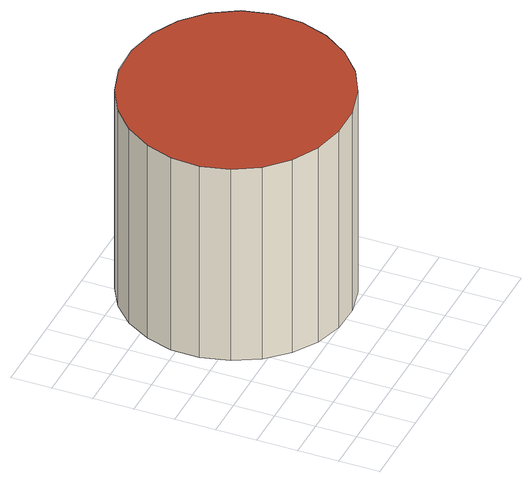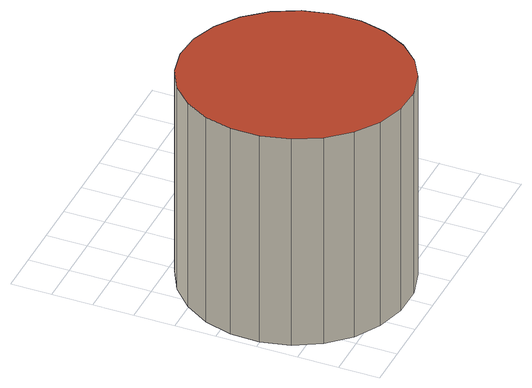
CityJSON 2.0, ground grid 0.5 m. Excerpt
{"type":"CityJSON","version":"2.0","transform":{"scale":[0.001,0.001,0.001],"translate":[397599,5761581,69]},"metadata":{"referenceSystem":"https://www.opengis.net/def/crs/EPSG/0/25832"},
"CityObjects":{
"building1":{"type":"Building","attributes":{"Gemeindeschluessel":"05558020","Geometrietyp2DReferenz":"3000","function":"31001_2600","roofType":"2100","measuredHeight":2.86},"geometry":[{"type":"Solid","lod":"2","boundaries":[[[[0,1,2,3]],[[4,5,1,0]],[[6,7,5,4]],[[8,9,7,6]],[[10,11,9,8]],[[12,13,11,10]],[[14,15,13,12]],[[16,17,15,14]],[[18,19,17,16]],[[20,21,19,18]],[[22,23,21,20]],[[24,25,23,22]],[[26,27,25,24]],[[28,29,27,26]],[[30,31,29,28]],[[32,33,31,30]],[[34,35,33,32]],[[36,37,35,34]],[[38,39,37,36]],[[40,41,39,38]],[[42,43,41,40]],[[44,45,43,42]],[[46,47,45,44]],[[3,2,47,46]],[[44,42,40,38,36,34,32,30,28,26,24,22,20,18,16,14,12,10,8,6,4,0,3,46]],[[1,5,7,9,11,13,15,17,19,21,23,25,27,29,31,33,35,37,39,41,43,45,47,2]]]],"semantics":{"surfaces":[{"type":"WallSurface"},{"type":"RoofSurface"},{"type":"GroundSurface"}],"values":[[0,0,0,0,0,0,0,0,0,0,0,0,0,0,0,0,0,0,0,0,0,0,0,0,1,2]]}}]}
},
"vertices":[
[3110,1490,3505],[3110,1490,686],[3297,1793,686],[3297,1793,3525],[2851,1246,3481],[2851,1246,686],[2537,1077,3454],[2537,1077,686],[2190,995,3427],[2190,995,686],[1834,1006,3400],[1834,1006,686],[1492,1109,3376],[1492,1109,686],[1188,1296,3357],[1188,1296,686],[944,1555,3343],[944,1555,686],[775,1869,3336],[775,1869,686],[693,2216,3336],[693,2216,686],[702,2564,3343],[702,2564,686],[800,2898,3356],[800,2898,686],[978,3197,3375],[978,3197,686],[1226,3441,3398],[1226,3441,686],[1529,3615,3424],[1529,3615,686],[1865,3706,3451],[1865,3706,686],[2230,3708,3478],[2230,3708,686],[2582,3612,3503],[2582,3612,686],[2897,3427,3524],[2897,3427,686],[3150,3165,3538],[3150,3165,686],[3326,2845,3546],[3326,2845,686],[3410,2490,3546],[3410,2490,686],[3400,2134,3538],[3400,2134,686]
]}
